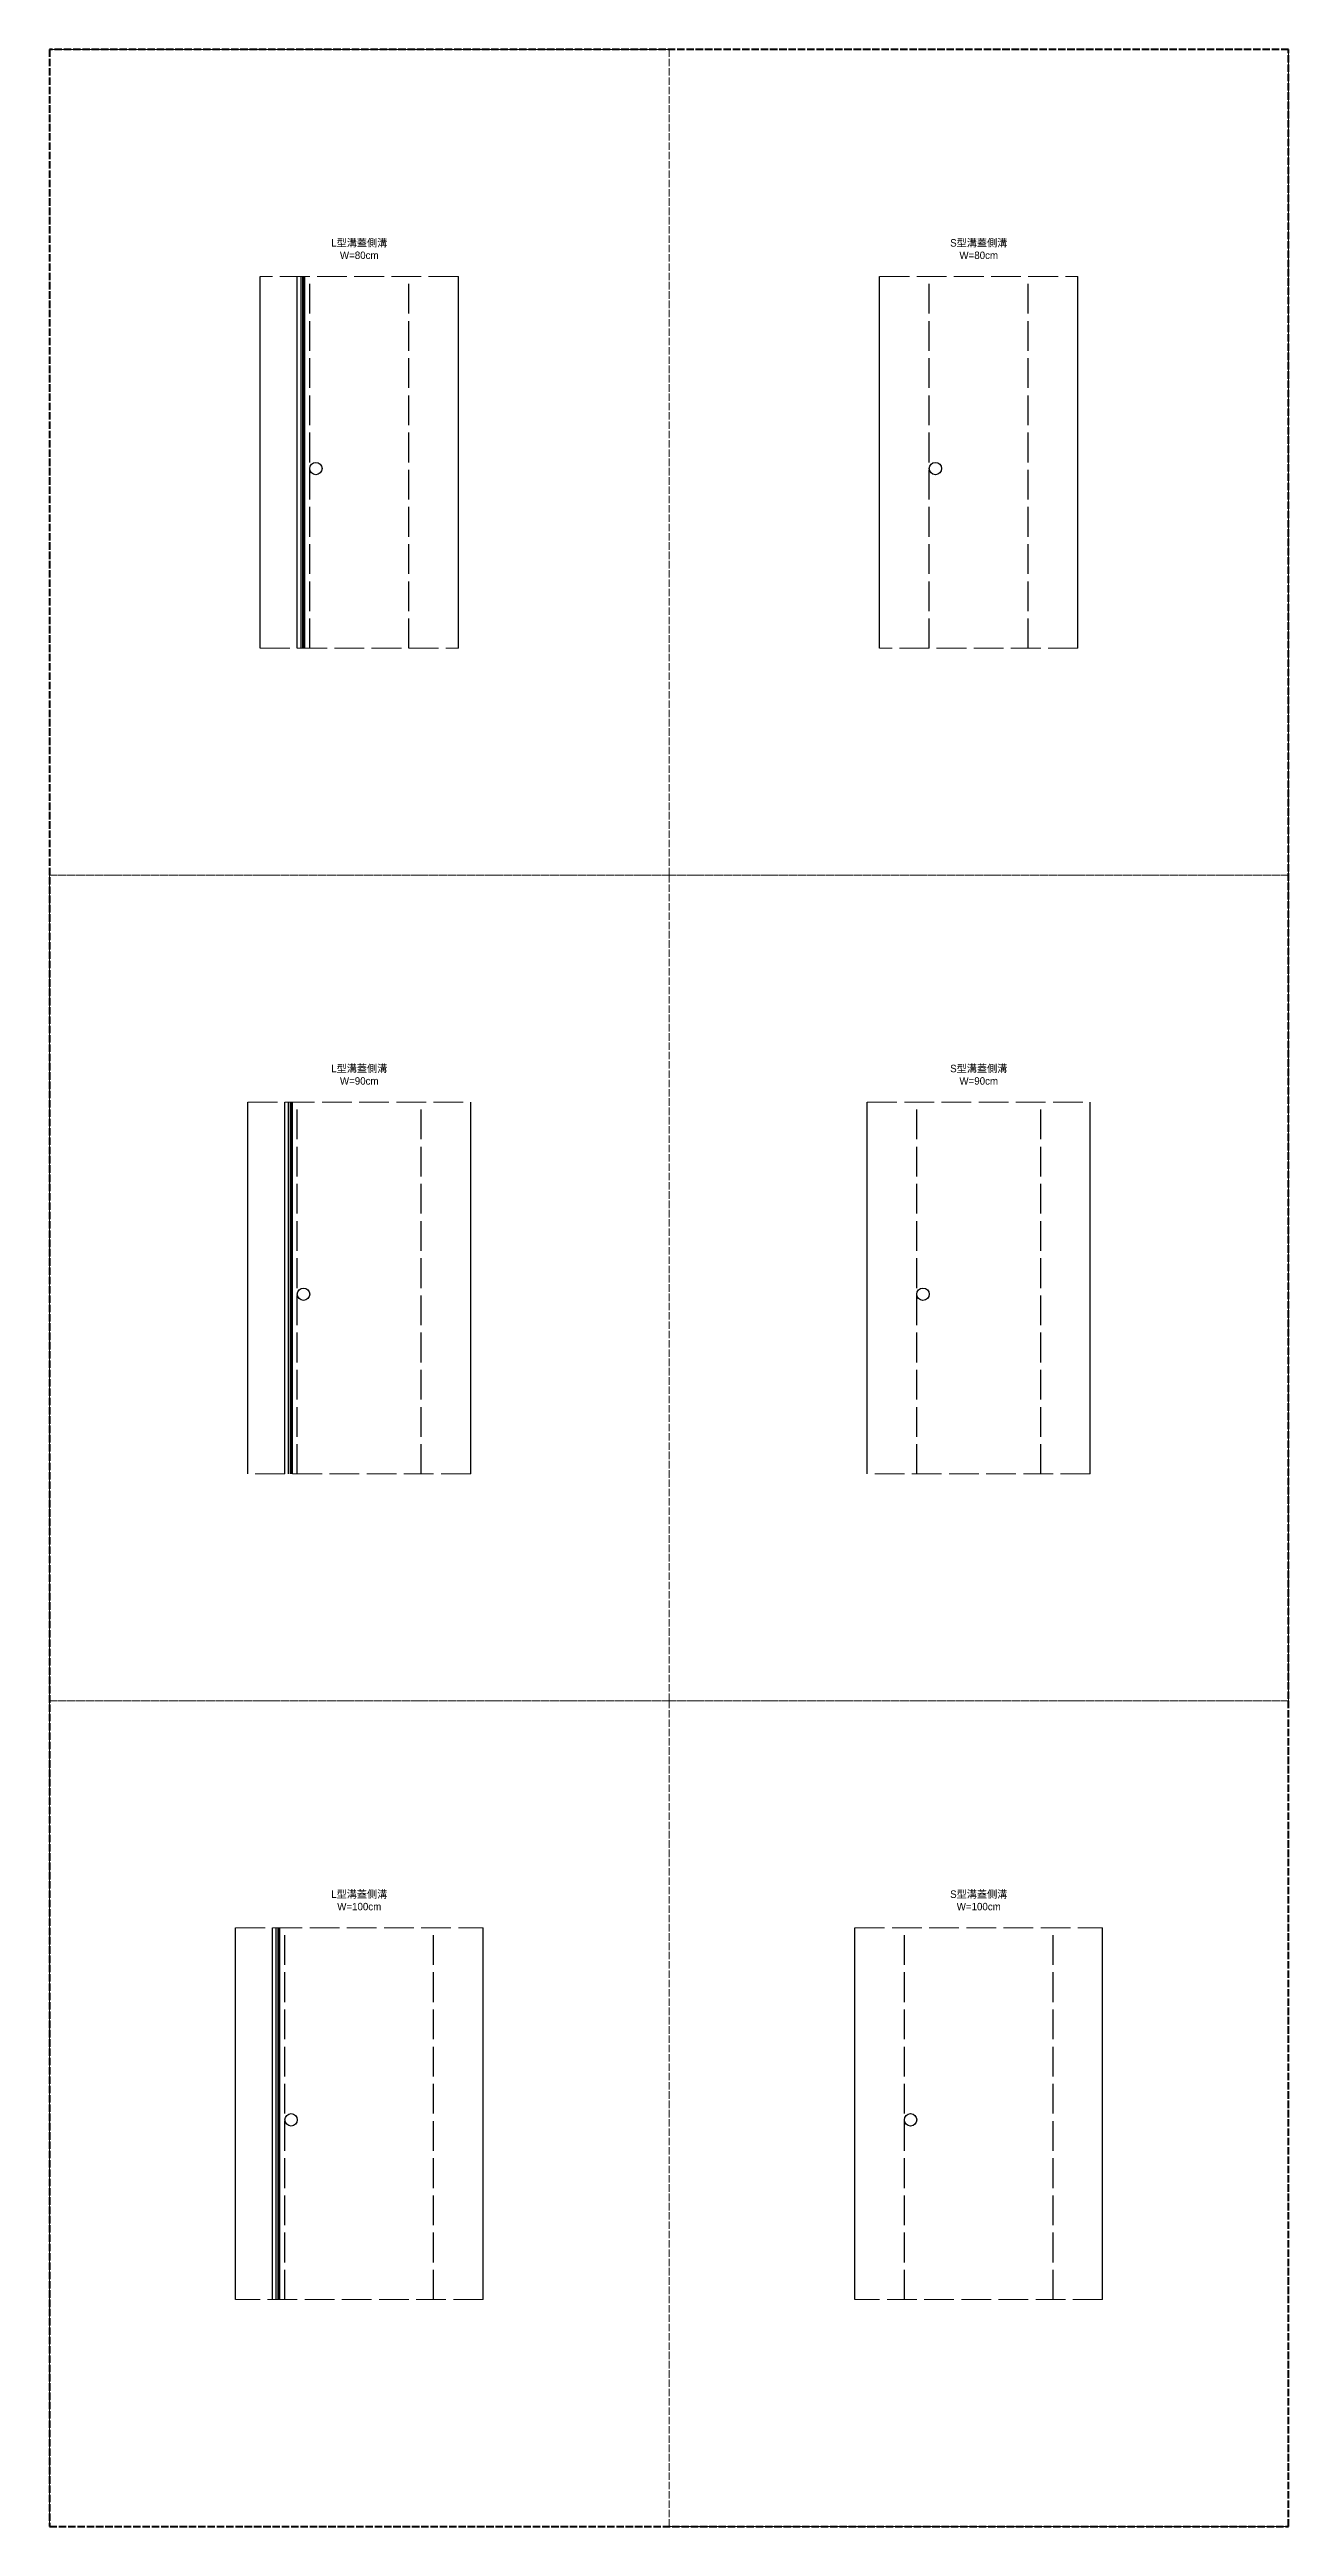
# Model space of a CAD drawing. Extents: x -6810 to 5075, y -2187 to 1200.
# Drawn here: x 4575 to 5075, y -999 to 0 of the extents above; entities that cross this region are included whole.
import ezdxf

# ---------------------------------------------------------------- set-up
doc = ezdxf.new("R2010")
doc.units = 0
doc.header["$MEASUREMENT"] = 0
doc.linetypes.add('ACAD_ISO02W100', pattern=[15, 12, -3])
doc.layers.add('一、3.基本-變更', color=1, linetype='Continuous', lineweight=50)
doc.layers.add('二、6.繪圖-其他施作項目', color=35, linetype='Continuous', lineweight=30)
doc.layers.add('一、4.基本-隱藏', color=9, linetype='ACAD_ISO02W100', lineweight=20, plot=False)
doc.layers.add('三、3.文字-註解文字', color=2, linetype='Continuous')
doc.styles.add('註解文字', font='MS PGothic.ttf', dxfattribs={"height": 3})

msp = doc.modelspace()

# ---------------------------------------------------------------- linework, layer by layer
at = {"layer": '一、3.基本-變更', "linetype": 'ACAD_ISO02W100', "ltscale": 0.25}
msp.add_lwpolyline([(5075, 0), (4575, 0), (4575, -999), (5075, -999)], close=True, dxfattribs=at)
at = {"layer": '一、4.基本-隱藏', "linetype": 'ACAD_ISO02W100', "ltscale": 0.25}
for points in [[(4825, 0), (4575, 0), (4575, -333), (4825, -333)], [(5075, 0), (4825, 0), (4825, -333), (5075, -333)], [(4825, -333), (4575, -333), (4575, -666), (4825, -666)], [(5075, -333), (4825, -333), (4825, -666), (5075, -666)], [(4825, -666), (4575, -666), (4575, -999), (4825, -999)], [(5075, -666), (4825, -666), (4825, -999), (5075, -999)]]:
    msp.add_lwpolyline(points, close=True, dxfattribs=at)
at = {"layer": '一、4.基本-隱藏'}
for points in [[(4660, -91.5), (4660, -241.5), (4740, -241.5), (4740, -91.5)], [(4910, -241.5), (4910, -91.5), (4990, -91.5), (4990, -241.5)], [(4655, -574.5), (4655, -424.5), (4745, -424.5), (4745, -574.5)], [(4905, -574.5), (4905, -424.5), (4995, -424.5), (4995, -574.5)], [(4650, -907.5), (4650, -757.5), (4750, -757.5), (4750, -907.5)], [(4900, -907.5), (4900, -757.5), (5000, -757.5), (5000, -907.5)]]:
    msp.add_lwpolyline(points, close=True, dxfattribs=at)
at = {"layer": '二、6.繪圖-其他施作項目'}
for points in [[(4660, -241.5), (4660, -91.5)], [(4675, -241.5), (4675, -91.5)], [(4676.5, -241.5), (4676.5, -91.5)], [(4677.25, -241.5), (4677.25, -91.5)], [(4677.625, -241.5), (4677.625, -91.5)], [(4678, -241.5), (4678, -91.5)], [(4740, -241.5), (4740, -91.5)], [(4910, -241.5), (4910, -91.5)], [(4990, -241.5), (4990, -91.5)], [(4655, -574.5), (4655, -424.5)], [(4670, -574.5), (4670, -424.5)], [(4671.5, -574.5), (4671.5, -424.5)], [(4672.25, -574.5), (4672.25, -424.5)], [(4672.625, -574.5), (4672.625, -424.5)], [(4673, -574.5), (4673, -424.5)], [(4745, -574.5), (4745, -424.5)], [(4905, -574.5), (4905, -424.5)], [(4995, -574.5), (4995, -424.5)], [(4650, -907.5), (4650, -757.5)], [(4665, -907.5), (4665, -757.5)], [(4666.5, -907.5), (4666.5, -757.5)], [(4667.25, -907.5), (4667.25, -757.5)], [(4667.625, -907.5), (4667.625, -757.5)], [(4668, -907.5), (4668, -757.5)], [(4750, -907.5), (4750, -757.5)], [(4900, -907.5), (4900, -757.5)], [(5000, -907.5), (5000, -757.5)]]:
    msp.add_lwpolyline(points, dxfattribs=at)
at = {"layer": '二、6.繪圖-其他施作項目', "linetype": 'ACAD_ISO02W100'}
for points in [[(4680, -241.5), (4680, -91.5)], [(4720, -241.5), (4720, -91.5)], [(4930, -241.5), (4930, -91.5)], [(4970, -241.5), (4970, -91.5)], [(4675, -574.5), (4675, -424.5)], [(4725, -574.5), (4725, -424.5)], [(4925, -574.5), (4925, -424.5)], [(4975, -574.5), (4975, -424.5)], [(4670, -907.5), (4670, -757.5)], [(4730, -907.5), (4730, -757.5)], [(4920, -907.5), (4920, -757.5)], [(4980, -907.5), (4980, -757.5)]]:
    msp.add_lwpolyline(points, dxfattribs=at)
at = {"layer": '二、6.繪圖-其他施作項目'}
for centre in [(4682.5, -169), (4932.5, -169), (4677.5, -502), (4927.5, -502), (4672.5, -835), (4922.5, -835)]:
    msp.add_circle(centre, 2.5, dxfattribs=at)

# ---------------------------------------------------------------- texts
at = {"layer": '三、3.文字-註解文字', "char_height": 3, "attachment_point": 5, "style": '註解文字'}
for s, insert in [('{\\fMS PGothic|b0|i0|c128|p34;L型溝蓋側溝\\PW=}8{\\fMS PGothic|b0|i0|c128|p34;0cm}', (4700, -80.5)), ('{\\fMS PGothic|b0|i0|c128|p34;S型溝蓋側溝\\PW=}8{\\fMS PGothic|b0|i0|c128|p34;0cm}', (4950, -80.5)), ('{\\fMS PGothic|b0|i0|c128|p34;L型溝蓋側溝\\PW=}9{\\fMS PGothic|b0|i0|c128|p34;0cm}', (4700, -413.5)), ('{\\fMS PGothic|b0|i0|c128|p34;S型溝蓋側溝\\PW=}9{\\fMS PGothic|b0|i0|c128|p34;0cm}', (4950, -413.5)), ('{\\fMS PGothic|b0|i0|c128|p34;L型溝蓋側溝\\PW=}10{\\fMS PGothic|b0|i0|c128|p34;0cm}', (4700, -746.5)), ('{\\fMS PGothic|b0|i0|c128|p34;S型溝蓋側溝\\PW=}10{\\fMS PGothic|b0|i0|c128|p34;0cm}', (4950, -746.5))]:
    msp.add_mtext_dynamic_manual_height_columns(s, width=81.87844, gutter_width=15, heights=[0], dxfattribs=dict(at, insert=insert))

doc.saveas('drawing.dxf')
